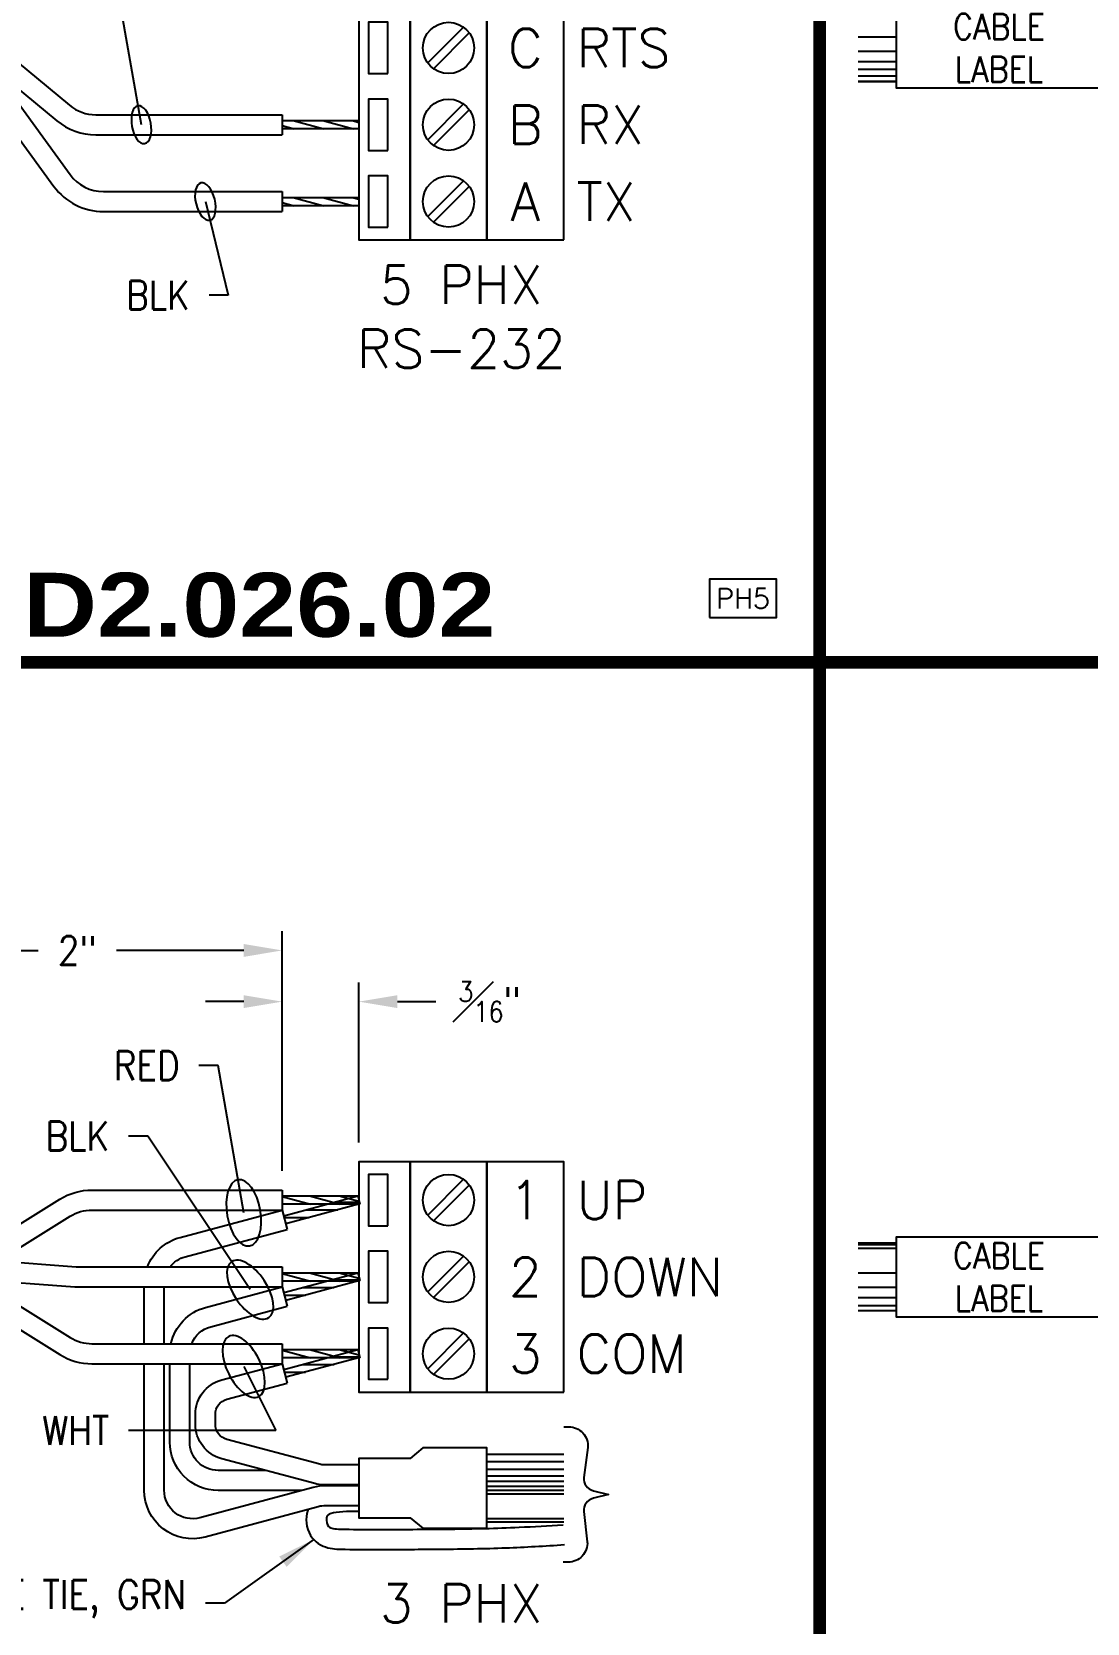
# Model space of a CAD drawing. Header units: inches. Extents: x 0 to 36.7, y 0 to 29.3.
# Drawn here: x 10.306 to 12.883, y 3.885 to 7.769 of the extents above; entities that cross this region are included whole.
import ezdxf
from ezdxf.enums import TextEntityAlignment as Align

# ---------------------------------------------------------------- set-up
doc = ezdxf.new("R2010")
doc.units = ezdxf.units.IN
doc.header["$MEASUREMENT"] = 0
for name, color, linetype in [('Bitmap', 7, 'Continuous'), ('BLACK', 7, 'Continuous'), ('CABLE', 7, 'Continuous'), ('CONDUCTOR', 7, 'Continuous'), ('CONN', 7, 'Continuous'), ('CONN-TXT', 7, 'Continuous'), ('GREEN', 94, 'Continuous'), ('HEAT SHRINK', 7, 'Continuous'), ('RED', 12, 'Continuous'), ('WHITE', 7, 'Continuous')]:
    doc.layers.add(name, color=color, linetype=linetype)
doc.styles.add('Arial Black', font='')
doc.styles.add('CONNECTOR', font='SIMPLEX.shx', dxfattribs={"width": 0.75, "height": 0.0625})
doc.styles.add('ROMANS', font='romans', dxfattribs={"width": 0.875})
doc.styles.get('Arial Black').set_extended_font_data('Arial Black')
doc.dimstyles.new('CONN2', dxfattribs={"dimscale": 0.75, "dimtxt": 0.09375, "dimasz": 0.125, "dimexe": 0.0625, "dimexo": 0.0625, "dimgap": 0.0625, "dimtad": 0, "dimdec": 3, "dimzin": 4, "dimdsep": 46, "dimtxsty": 'ROMANS', "dimcen": 0.0625, "dimadec": 0, "dimazin": 0, "dimtfac": 1, "dimtdec": 3, "dimtofl": 0, "dimtmove": 0, "dimatfit": 3, "dimfxl": 1, "dimtolj": 1, "dimtzin": 0, "dimarcsym": 0})
pattern_1 = [(345, (-15.667255, 52.283018), (0.004852857, 0.018111109), [])]

# ---------------------------------------------------------------- blocks, each defined once
blk = doc.blocks.new('TERM-F')
for points in [[(-0.0507, -0.0366), (0.0366, 0.0507)], [(-0.0366, -0.0507), (0.0507, 0.0366)]]:
    blk.add_lwpolyline(points)
blk.add_circle((0, 0), 0.0625)
blk = doc.blocks.new('*D198')
at = {"layer": 'CONN-TXT', "color": 0, "lineweight": -2, "transparency": 16777216}
for p, q in [((1.6875, 1.645), (1.6875, 2.3437)), ((2.6875, 1.7588), (2.6875, 2.3437)), ((1.7812, 2.2969), (2.0921, 2.2969)), ((2.5937, 2.2969), (2.2829, 2.2969))]:
    blk.add_line(p, q, dxfattribs=at)
at = {"layer": 'CONN-TXT', "color": 0, "transparency": 16777216}
for points in [[(1.7812, 2.3125), (1.7812, 2.2812), (1.6875, 2.2969)], [(2.5937, 2.3125), (2.5937, 2.2812), (2.6875, 2.2969)]]:
    blk.add_solid(points, dxfattribs=at)
at = {"layer": 'Defpoints', "color": 0, "transparency": 16777216}
for p in [(1.6875, 2.2969), (2.6875, 1.7119), (1.6875, 1.5981)]:
    blk.add_point(p, dxfattribs=at)
at = {"layer": 'CONN-TXT', "color": 0, "transparency": 16777216, "insert": (2.1875, 2.2969), "char_height": 0.07031, "attachment_point": 5, "style": 'ROMANS'}
blk.add_mtext('\\A1;2"', dxfattribs=at)
blk = doc.blocks.new('*D197')
at = {"layer": 'CONN-TXT', "color": 0, "lineweight": -2, "transparency": 16777216}
for p, q in [((2.6875, 1.7588), (2.6875, 2.2187)), ((2.875, 1.8281), (2.875, 2.2187)), ((2.5937, 2.1719), (2.5, 2.1719)), ((2.9687, 2.1719), (3.0625, 2.1719))]:
    blk.add_line(p, q, dxfattribs=at)
at = {"layer": 'CONN-TXT', "color": 0, "transparency": 16777216}
for points in [[(2.5937, 2.1875), (2.5937, 2.1562), (2.6875, 2.1719)], [(2.9687, 2.1875), (2.9687, 2.1562), (2.875, 2.1719)]]:
    blk.add_solid(points, dxfattribs=at)
at = {"layer": 'Defpoints', "color": 0, "transparency": 16777216}
for p in [(2.875, 2.1719), (2.875, 1.7812), (2.6875, 1.7119)]:
    blk.add_point(p, dxfattribs=at)
at = {"layer": 'CONN-TXT', "color": 0, "transparency": 16777216, "insert": (3.1939, 2.1719), "char_height": 0.070312, "attachment_point": 5, "style": 'ROMANS'}
blk.add_mtext('\\A1;{\\H0.7x;\\S3#16;\\H1.4286x;"}', dxfattribs=at)
blk = doc.blocks.new('ELLIPSE')
at = {"color": 0, "extrusion": (0, 0, -1)}
blk.add_ellipse((0, 0), major_axis=(1, 0), ratio=0.5, dxfattribs=at)
blk = doc.blocks.new('C2.024.02')
at = {"layer": 'CABLE'}
h = blk.add_hatch(dxfattribs=at)
h.set_pattern_fill('LOG', color=256, scale=0.2, angle=180, style=0, pattern_type=2)
h.set_pattern_definition([(180, (4.47968, -7e-15), (-2e-17, -0.2), []), (180, (4.47968, -0.0602), (-2e-17, -0.2), []), (180, (4.47968, -0.09542), (-2e-17, -0.2), []), (180, (4.47968, -0.12041), (-2e-17, -0.2), []), (180, (4.47968, -0.1398), (-2e-17, -0.2), []), (180, (4.47968, -0.15563), (-2e-17, -0.2), []), (180, (4.47968, -0.16902), (-2e-17, -0.2), []), (180, (4.47968, -0.18062), (-2e-17, -0.2), []), (180, (4.47968, -0.19085), (-2e-17, -0.2), [])])
h.paths.add_polyline_path([(1.4063, 1.4175), (1.5313, 1.4175), (1.5313, 1.5825), (1.4063, 1.5825)])
h.paths.add_polyline_path([(1.3438, 1.4175), (1.3438, 1.5825), (0.6875, 1.5825), (0.6875, 1.4175)])
h.paths.add_polyline_path([(0.0938, 1.4175), (0.1875, 1.4175), (0.1875, 1.5825), (0.0938, 1.5825)])
blk.add_lwpolyline([(0.6875, 1.4019), (0.1875, 1.4019), (0.1875, 1.5981), (0.6875, 1.5981)], close=True, dxfattribs=at)
for points in [[(0.1875, 1.5825), (0.0938, 1.5825)], [(0.1875, 1.4175), (0.0938, 1.4175)]]:
    blk.add_lwpolyline(points, dxfattribs=at)
at = {"layer": 'CONN', "const_width": 0.0312}
blk.add_lwpolyline([(0, 0), (4, 0), (4, 3), (0, 3)], close=True, dxfattribs=at)
at = {"layer": 'CABLE', "insert": (0.4375, 1.5), "char_height": 0.0625, "width": 0.5, "attachment_point": 5, "style": 'ROMANS'}
blk.add_mtext('CABLE\\PLABEL', dxfattribs=at)
blk = doc.blocks.new('INPUT')
blk.add_lwpolyline([(-0.21875, -0.0625), (0, -0.0625), (0, 0.0625), (-0.21875, 0.0625)], close=True)
at = {"style": 'CONNECTOR', "width": 0.75}
blk.add_attdef('CONNECTOR', text='', height=0.0625, dxfattribs=at).set_placement((-0.109375, 0), align=Align.MIDDLE_CENTER)
blk = doc.blocks.new('D2.026.03')
at = {"layer": 'CABLE'}
h = blk.add_hatch(dxfattribs=at)
h.set_pattern_fill('LOG', color=256, scale=0.2, angle=180, style=0, pattern_type=2)
h.set_pattern_definition([(180, (0.09375, 1.4175), (-2e-17, -0.2), []), (180, (0.09375, 1.3573), (-2e-17, -0.2), []), (180, (0.09375, 1.32208), (-2e-17, -0.2), []), (180, (0.09375, 1.29709), (-2e-17, -0.2), []), (180, (0.09375, 1.2777), (-2e-17, -0.2), []), (180, (0.09375, 1.26187), (-2e-17, -0.2), []), (180, (0.09375, 1.24848), (-2e-17, -0.2), []), (180, (0.09375, 1.23688), (-2e-17, -0.2), []), (180, (0.09375, 1.22665), (-2e-17, -0.2), [])])
h.paths.add_polyline_path([(1.5312, 1.4175), (1.5312, 1.5825), (0.6875, 1.5825), (0.6875, 1.4175)])
h.paths.add_polyline_path([(0.0937, 1.4175), (0.1875, 1.4175), (0.1875, 1.5825), (0.0937, 1.5825)])
blk.add_lwpolyline([(0.6875, 1.4019), (0.1875, 1.4019), (0.1875, 1.5981), (0.6875, 1.5981)], close=True, dxfattribs=at)
blk.add_lwpolyline([(0.1875, 1.4175), (0.0937, 1.4175)], dxfattribs=at)
at = {"layer": 'CONN', "const_width": 0.0312}
blk.add_lwpolyline([(0, 0), (4, 0), (4, 3), (0, 3)], close=True, dxfattribs=at)
at = {"layer": 'CABLE', "insert": (0.4375, 1.5), "char_height": 0.0625, "width": 0.5, "attachment_point": 5, "style": 'ROMANS'}
blk.add_mtext('CABLE\\PLABEL', dxfattribs=at)
blk = doc.blocks.new('C2.024.01')
at = {"layer": 'CABLE'}
h = blk.add_hatch(dxfattribs=at)
h.set_pattern_fill('LOG', color=256, scale=0.2, angle=180, style=0, pattern_type=2)
h.set_pattern_definition([(180, (-4e-14, 6e-15), (-2e-17, -0.2), []), (180, (-4e-14, -0.0602), (-2e-17, -0.2), []), (180, (-4e-14, -0.09542), (-2e-17, -0.2), []), (180, (-4e-14, -0.12041), (-2e-17, -0.2), []), (180, (-4e-14, -0.1398), (-2e-17, -0.2), []), (180, (-4e-14, -0.15563), (-2e-17, -0.2), []), (180, (-4e-14, -0.16902), (-2e-17, -0.2), []), (180, (-4e-14, -0.18062), (-2e-17, -0.2), []), (180, (-4e-14, -0.19085), (-2e-17, -0.2), [])])
h.paths.add_polyline_path([(3.375, 1.0168), (3.375, 1.0669), (3.1875, 1.0669), (3.1875, 1.0168)])
h.paths.add_polyline_path([(3.375, 1.0031), (3.375, 1.0168), (3.1875, 1.0168), (3.1875, 1.0031)])
h.paths.add_polyline_path([(3.1875, 1.0031), (3.1875, 0.9844), (3.375, 0.9844), (3.375, 1.0031)])
h.paths.add_polyline_path([(3.375, 0.9657), (3.375, 0.9844), (3.1875, 0.9844), (3.1875, 0.9657)])
h.paths.add_polyline_path([(3.375, 0.952), (3.375, 0.9657), (3.1875, 0.9657), (3.1875, 0.952)])
h.paths.add_polyline_path([(3.1875, 0.952), (3.1875, 0.9019), (3.375, 0.9019), (3.375, 0.952)])
at = {"layer": 'CONDUCTOR'}
h = blk.add_hatch(dxfattribs=at)
h.set_pattern_fill('ANSI31', color=256, scale=0.15, angle=300, style=0)
h.set_pattern_definition([(345, (-15.667255, 52.658018), (0.004852857, 0.018111109), [])])
h.paths.add_polyline_path([(2.6875, 1.6774), (2.875, 1.6774), (2.875, 1.6975), (2.6875, 1.6975)])
h = blk.add_hatch(dxfattribs=at)
h.set_pattern_fill('ANSI31', color=256, scale=0.15, angle=135, style=0)
h.paths.add_polyline_path([(2.6964, 1.6298), (2.8775, 1.6783), (2.8723, 1.6977), (2.6912, 1.6492)])
h = blk.add_hatch(dxfattribs=at)
h.set_pattern_fill('ANSI31', color=256, scale=0.15, angle=300, style=0)
h.set_pattern_definition([(345, (-15.667255, 52.470518), (0.004852857, 0.018111109), [])])
h.paths.add_polyline_path([(2.6875, 1.4899), (2.875, 1.4899), (2.875, 1.51), (2.6875, 1.51)])
h = blk.add_hatch(dxfattribs=at)
h.set_pattern_fill('ANSI31', color=256, scale=0.15, angle=315, style=0)
h.set_pattern_definition([(360, (-28.227651, 45.935163), (0, 0.01875), [])])
h.paths.add_polyline_path([(2.6964, 1.4423), (2.8775, 1.4908), (2.8723, 1.5102), (2.6912, 1.4617)])
h = blk.add_hatch(dxfattribs=at)
h.set_pattern_fill('ANSI31', color=256, scale=0.15, angle=300, style=0)
h.set_pattern_definition(pattern_1)
h.paths.add_polyline_path([(2.6875, 1.3024), (2.875, 1.3024), (2.875, 1.3225), (2.6875, 1.3225)])
h = blk.add_hatch(dxfattribs=at)
h.set_pattern_fill('ANSI31', color=256, scale=0.15, angle=315, style=0)
h.set_pattern_definition([(360, (-28.227651, 45.747663), (1e-17, 0.01875), [])])
h.paths.add_polyline_path([(2.6964, 1.2548), (2.8775, 1.3033), (2.8723, 1.3227), (2.6912, 1.2742)])
at = {"layer": 'BLACK'}
for points in [[(1.9944, 1.5389), (2.1847, 1.5247, 0.01867), (2.1922, 1.5244), (2.6875, 1.5244)], [(1.8437, 1.4943), (1.9328, 1.4943, -0.01867), (1.9403, 1.494), (2.181, 1.476, 0.01867), (2.1922, 1.4756), (2.6875, 1.4756)], [(2.4159, 1.3369, -0.279749), (2.5007, 1.4255), (2.6875, 1.4756)], [(2.4668, 1.3369, -0.237198), (2.5133, 1.3783), (2.7001, 1.4284)], [(2.7353, 0.9787), (2.5312, 0.9787, -0.414214), (2.4131, 1.0968), (2.4131, 1.2881)], [(2.6468, 1.0275), (2.5312, 1.0275, -0.414214), (2.4619, 1.0968), (2.4619, 1.2881)]]:
    blk.add_lwpolyline(points, format="xyb", dxfattribs=at)
for points in [[(2.6875, 1.5244), (2.6875, 1.4756)], [(2.6875, 1.4756), (2.7001, 1.4284)]]:
    blk.add_lwpolyline(points, dxfattribs=at)
at = {"layer": 'CABLE'}
for points in [[(3.1875, 1.0669), (3.375, 1.0669)], [(3.1875, 0.9019), (3.375, 0.9019)]]:
    blk.add_lwpolyline(points, dxfattribs=at)
at = {"layer": 'CONDUCTOR'}
for points in [[(2.6875, 1.6975), (2.875, 1.6975), (2.875, 1.6774), (2.6875, 1.6774)], [(2.6912, 1.6492), (2.8723, 1.6977), (2.8775, 1.6783), (2.6964, 1.6298)], [(2.6875, 1.51), (2.875, 1.51), (2.875, 1.4899), (2.6875, 1.4899)], [(2.6912, 1.4617), (2.8723, 1.5102), (2.8775, 1.4908), (2.6964, 1.4423)], [(2.6875, 1.3225), (2.875, 1.3225), (2.875, 1.3024), (2.6875, 1.3024)], [(2.6912, 1.2742), (2.8723, 1.3227), (2.8775, 1.3033), (2.6964, 1.2548)]]:
    blk.add_lwpolyline(points, dxfattribs=at)
at = {"layer": 'CONN', "const_width": 0.0312}
blk.add_lwpolyline([(0, 0), (4, 0), (4, 3), (0, 3)], close=True, dxfattribs=at)
at = {"layer": 'CONN'}
for points in [[(3, 1.2187), (3, 1.7812), (2.875, 1.7812), (2.875, 1.2187), (3, 1.2187)], [(3.1875, 1.2187), (3.1875, 1.7812), (3, 1.7812), (3, 1.2187), (3.1875, 1.2187)], [(3.375, 1.2187), (3.375, 1.7812), (3.1875, 1.7812), (3.1875, 1.2187), (3.375, 1.2187)]]:
    blk.add_lwpolyline(points, dxfattribs=at)
for points in [[(2.9453, 1.625), (2.9453, 1.75), (2.8984, 1.75), (2.8984, 1.625)], [(2.9453, 1.4375), (2.9453, 1.5625), (2.8984, 1.5625), (2.8984, 1.4375)], [(2.9453, 1.25), (2.9453, 1.375), (2.8984, 1.375), (2.8984, 1.25)]]:
    blk.add_lwpolyline(points, close=True, dxfattribs=at)
at = {"layer": 'CONN-TXT'}
blk.add_lwpolyline([(3.375, 1.1339), (3.3873, 1.1339, -0.434428), (3.4341, 1.0838), (3.4237, 1.0105, 0.363425), (3.4473, 0.978), (3.4844, 0.9688), (3.4473, 0.9595, 0.363425), (3.4237, 0.927), (3.4325, 0.8536, -0.434428), (3.3857, 0.8035), (3.3734, 0.8035)], format="xyb", dxfattribs=at)
at = {"layer": 'GREEN'}
for points, knots in [([(2.7508, 0.9322), (2.7506, 0.9316), (2.7503, 0.9309), (2.7432, 0.9098), (2.7458, 0.8879), (2.7663, 0.8528), (2.7837, 0.8427), (2.8139, 0.8352), (2.8284, 0.8351), (2.8717, 0.8347), (2.8989, 0.8346), (2.9768, 0.8346), (3.0252, 0.8349), (3.1282, 0.8358), (3.1812, 0.8366), (3.2818, 0.8404), (3.3294, 0.8432), (3.3766, 0.8464)], [0.1030623, 0.1030623, 0.1030623, 0.1030623, 0.1044813, 0.1044813, 0.1462335, 0.1462335, 0.1803219, 0.1803219, 0.2144104, 0.2144104, 0.2951067, 0.2951067, 0.450324, 0.450324, 0.6055412, 0.6055412, 0.7476957, 0.7476957, 0.7476957, 0.7476957]), ([(2.875, 0.9276), (2.8473, 0.9276), (2.8208, 0.9267), (2.799, 0.9195), (2.7976, 0.9177), (2.7954, 0.912), (2.7957, 0.9005), (2.8014, 0.8887), (2.803, 0.8879), (2.8215, 0.884), (2.8362, 0.8839), (2.8811, 0.8835), (2.9091, 0.8834), (2.9905, 0.8836), (3.0432, 0.8838), (3.1541, 0.885), (3.2104, 0.8862), (3.3018, 0.8905), (3.3376, 0.8927), (3.3734, 0.8951)], [0, 0, 0, 0, 0.0631433, 0.0631433, 0.1030134, 0.1030134, 0.1428835, 0.1428835, 0.1827535, 0.1827535, 0.2226236, 0.2226236, 0.3060158, 0.3060158, 0.4728003, 0.4728003, 0.6395847, 0.6395847, 0.7476957, 0.7476957, 0.7476957, 0.7476957])]:
    blk.add_open_spline(points, degree=3, knots=knots, dxfattribs=at)
at = {"layer": 'HEAT SHRINK'}
blk.add_lwpolyline([(3.1875, 0.8863), (3.1875, 1.0825), (3.0312, 1.0825), (3, 1.0568), (2.875, 1.0568), (2.875, 0.9119), (3, 0.9119), (3.0312, 0.8863), (3.1875, 0.8863)], dxfattribs=at)
at = {"layer": 'RED'}
for points in [[(1.8437, 1.5568), (1.9019, 1.5568, 0.139728), (1.9549, 1.5719), (2.1443, 1.6895, -0.139728), (2.2231, 1.7119), (2.6875, 1.7119)], [(1.8437, 1.508), (1.9019, 1.508, 0.139728), (1.9807, 1.5304), (2.1701, 1.648, -0.139728), (2.2231, 1.6631), (2.6875, 1.6631)], [(2.3584, 1.5244, -0.240187), (2.4382, 1.5963), (2.6875, 1.6631)], [(2.4138, 1.5244, -0.164626), (2.4508, 1.5491), (2.7001, 1.6159)], [(2.875, 0.9412), (2.7936, 0.9412, 0.065543), (2.7756, 0.9389), (2.4993, 0.8648, -0.493145), (2.3506, 0.979), (2.3506, 1.2881)], [(2.875, 0.9901), (2.7936, 0.9901, 0.065543), (2.763, 0.9861), (2.4867, 0.912, -0.493145), (2.3994, 0.979), (2.3994, 1.2881)]]:
    blk.add_lwpolyline(points, format="xyb", dxfattribs=at)
for points in [[(2.6875, 1.7119), (2.6875, 1.6631)], [(2.6875, 1.6631), (2.7001, 1.6159)], [(2.3506, 1.3369), (2.3506, 1.4756)], [(2.3994, 1.3369), (2.3994, 1.4756)]]:
    blk.add_lwpolyline(points, dxfattribs=at)
at = {"layer": 'WHITE'}
for points in [[(1.8437, 1.492), (1.9019, 1.492, -0.139743), (1.9807, 1.4696), (2.1701, 1.352, 0.139754), (2.2231, 1.3369), (2.6875, 1.3369)], [(1.8437, 1.4432), (1.9019, 1.4432, -0.139743), (1.9549, 1.4281), (2.1443, 1.3105, 0.139754), (2.2231, 1.2881), (2.6875, 1.2881)], [(2.875, 0.9923), (2.7895, 0.9923, -0.065543), (2.767, 0.9953), (2.54, 1.0561, -0.339454), (2.4756, 1.1401), (2.4756, 1.1646, -0.339454), (2.54, 1.2486), (2.6875, 1.2881)], [(2.875, 1.0412), (2.7895, 1.0412, -0.065543), (2.7796, 1.0425), (2.5526, 1.1033, -0.339454), (2.5244, 1.1401), (2.5244, 1.1646, -0.339454), (2.5526, 1.2014), (2.7001, 1.2409)]]:
    blk.add_lwpolyline(points, format="xyb", dxfattribs=at)
for points in [[(2.6875, 1.3369), (2.6875, 1.2881)], [(2.6875, 1.2881), (2.7001, 1.2409)]]:
    blk.add_lwpolyline(points, dxfattribs=at)
at = {"layer": 'Bitmap', "rotation": 180}
for p in [(3.0937, 1.6875), (3.0937, 1.5), (3.0937, 1.3125)]:
    blk.add_blockref('TERM-F', p, dxfattribs=at)
at = {"layer": 'CONN-TXT', "style": 'ROMANS'}
for s, p in [('1', (3.2812, 1.6875)), ('2', (3.2812, 1.5)), ('3', (3.2812, 1.3125))]:
    blk.add_text(s, height=0.0938, dxfattribs=at).set_placement(p, align=Align.MIDDLE)
for s, p in [('UP', (3.4062, 1.6875)), ('DOWN', (3.4062, 1.5)), ('COM', (3.4062, 1.3125))]:
    blk.add_text(s, height=0.09375, dxfattribs=at).set_placement(p, align=Align.MIDDLE_LEFT)
blk.add_text('3 PHX', height=0.09375, dxfattribs=at).set_placement((3.125, 0.75), align=Align.TOP_CENTER)
at = {"layer": 'CONN-TXT', "attachment_point": 9, "style": 'ROMANS'}
for s, insert, char_height in [('RED', (2.4375, 1.9805), 0.07031), ('BLK', (2.2656, 1.8086), 0.07031), ('WHT', (2.2656, 1.0898), 0.07031), ('CABLE TIE, GRN', (2.4531, 0.668), 0.070312)]:
    blk.add_mtext(s, dxfattribs=dict(at, insert=insert, char_height=char_height))
at = {"layer": 'CONN-TXT'}
for base, p2, text, picture, middle in [((1.6875, 2.2969), (1.6875, 1.5981), '2"', '*D198', (2.1875, 2.2969)), ((2.875, 2.1719), (2.875, 1.7812), '{\\H0.7x;\\S3#16;\\H1.4286x;"}', '*D197', (3.1939, 2.1719))]:
    dim = blk.add_linear_dim(base=base, p1=(2.6875, 1.7119), p2=p2, text=text, dimstyle='CONN2', dxfattribs=at)
    dim.commit()
    dim.dimension.update_dxf_attribs({"geometry": picture, "text_midpoint": middle})
for points in [[(2.5937, 1.6563), (2.5312, 2.0156), (2.4844, 2.0156)], [(2.6094, 1.4688), (2.3594, 1.8437), (2.3125, 1.8437)], [(2.5937, 1.2813), (2.6719, 1.125), (2.3125, 1.125)]]:
    blk.add_leader(points, dimstyle='CONN2', override={"dimasz": 0.109375, "dimldrblk": 'ELLIPSE'}, dxfattribs=at)
blk.add_leader([(2.7656, 0.8594), (2.5469, 0.7031), (2.5, 0.7031)], dimstyle='CONN2', dxfattribs=at)
blk = doc.blocks.new('D2.026.02')
at = {"layer": 'CONDUCTOR'}
h = blk.add_hatch(dxfattribs=at)
h.set_pattern_fill('ANSI31', color=256, scale=0.15, angle=300, style=0)
h.set_pattern_definition(pattern_1)
h.paths.add_polyline_path([(2.6875, 1.3024), (2.875, 1.3024), (2.875, 1.3225), (2.6875, 1.3225)])
h = blk.add_hatch(dxfattribs=at)
h.set_pattern_fill('ANSI31', color=256, scale=0.15, angle=300, style=0)
h.set_pattern_definition([(345, (-15.667255, 52.095518), (0.004852857, 0.018111109), [])])
h.paths.add_polyline_path([(2.6875, 1.1149), (2.875, 1.1149), (2.875, 1.135), (2.6875, 1.135)])
at = {"layer": 'BLACK'}
for points in [[(1.8437, 1.492), (1.874, 1.492, -0.239543), (1.9947, 1.4307), (2.1698, 1.1907, 0.239554), (2.251, 1.1494), (2.6875, 1.1494)], [(1.8437, 1.4432), (1.874, 1.4432, -0.239543), (1.9552, 1.4019), (2.1303, 1.1619, 0.239554), (2.251, 1.1006), (2.6875, 1.1006)]]:
    blk.add_lwpolyline(points, format="xyb", dxfattribs=at)
blk.add_lwpolyline([(2.6875, 1.1494), (2.6875, 1.1006)], dxfattribs=at)
at = {"layer": 'CONDUCTOR'}
for points in [[(2.6875, 1.3225), (2.875, 1.3225), (2.875, 1.3024), (2.6875, 1.3024)], [(2.6875, 1.135), (2.875, 1.135), (2.875, 1.1149), (2.6875, 1.1149)]]:
    blk.add_lwpolyline(points, dxfattribs=at)
at = {"layer": 'CONN', "const_width": 0.0312}
blk.add_lwpolyline([(0, 0), (4, 0), (4, 3), (0, 3)], close=True, dxfattribs=at)
at = {"layer": 'CONN'}
for points in [[(3, 1.0312), (3, 1.9687), (2.875, 1.9687), (2.875, 1.0312), (3, 1.0312)], [(3.1875, 1.0312), (3.1875, 1.9687), (3, 1.9687), (3, 1.0312), (3.1875, 1.0312)], [(3.375, 1.0312), (3.375, 1.9687), (3.1875, 1.9687), (3.1875, 1.0312), (3.375, 1.0312)]]:
    blk.add_lwpolyline(points, dxfattribs=at)
for points in [[(2.9453, 1.4375), (2.9453, 1.5625), (2.8984, 1.5625), (2.8984, 1.4375)], [(2.9453, 1.25), (2.9453, 1.375), (2.8984, 1.375), (2.8984, 1.25)], [(2.9453, 1.0625), (2.9453, 1.1875), (2.8984, 1.1875), (2.8984, 1.0625)]]:
    blk.add_lwpolyline(points, close=True, dxfattribs=at)
at = {"layer": 'RED'}
for points in [[(1.8989, 1.543, -0.163239), (1.9877, 1.509), (2.1684, 1.3599, 0.174151), (2.2324, 1.3369), (2.6875, 1.3369)], [(1.8437, 1.4943), (1.8926, 1.4943, -0.174151), (1.9566, 1.4713), (2.1373, 1.3222, 0.174151), (2.2324, 1.2881), (2.6875, 1.2881)]]:
    blk.add_lwpolyline(points, format="xyb", dxfattribs=at)
blk.add_lwpolyline([(2.6875, 1.3369), (2.6875, 1.2881)], dxfattribs=at)
at = {"layer": 'Bitmap', "rotation": 180}
for p in [(3.0937, 1.5), (3.0937, 1.3125), (3.0937, 1.125)]:
    blk.add_blockref('TERM-F', p, dxfattribs=at)
at = {"layer": 'CONN'}
ref = blk.add_blockref('INPUT', (3.8945, 0.1562), dxfattribs=dict(at, xscale=0.75, yscale=0.75, zscale=0.75))
ref.add_attrib('CONNECTOR', 'PH5', dxfattribs={"layer": '0', "height": 0.04875, "style": 'CONNECTOR'}).set_placement((3.8125, 0.1562), align=Align.MIDDLE_CENTER)
at = {"layer": 'CONN-TXT', "style": 'ROMANS'}
for s, p in [('C', (3.2812, 1.5)), ('B', (3.2812, 1.3125)), ('A', (3.2812, 1.125))]:
    blk.add_text(s, height=0.0938, dxfattribs=at).set_placement(p, align=Align.MIDDLE)
for s, p in [('RTS', (3.4063, 1.5)), ('RX', (3.4063, 1.3125)), ('TX', (3.4063, 1.125))]:
    blk.add_text(s, height=0.09375, dxfattribs=at).set_placement(p, align=Align.MIDDLE_LEFT)
for s, p in [('5 PHX', (3.125, 0.9687)), ('RS-232', (3.125, 0.8125))]:
    blk.add_text(s, height=0.09375, dxfattribs=at).set_placement(p, align=Align.TOP_CENTER)
at = {"layer": 'CONN-TXT', "style": 'Arial Black'}
blk.add_text('DETAIL #: D2.026.02', height=0.15625, dxfattribs=at).set_placement((2, 0.0156), align=Align.BOTTOM_CENTER)
at = {"layer": 'CONN-TXT', "insert": (2.4622, 0.8611), "char_height": 0.07031, "attachment_point": 9, "style": 'ROMANS'}
blk.add_mtext('BLK', dxfattribs=at)
at = {"layer": 'CONN-TXT'}
for points in [[(2.3437, 1.3125), (2.2187, 2.0313), (2.1719, 2.0313)], [(2.5, 1.125), (2.556, 0.8962), (2.5091, 0.8962)]]:
    blk.add_leader(points, dimstyle='CONN2', override={"dimasz": 0.0625, "dimldrblk": 'ELLIPSE'}, dxfattribs=at)

msp = doc.modelspace()

# ---------------------------------------------------------------- block references
for name, p in [('D2.026.02', (8.23, 6.23)), ('D2.026.03', (12.23, 6.23)), ('C2.024.01', (8.23, 3.23)), ('C2.024.02', (12.23, 3.23))]:
    msp.add_blockref(name, p)

doc.saveas('drawing.dxf')
